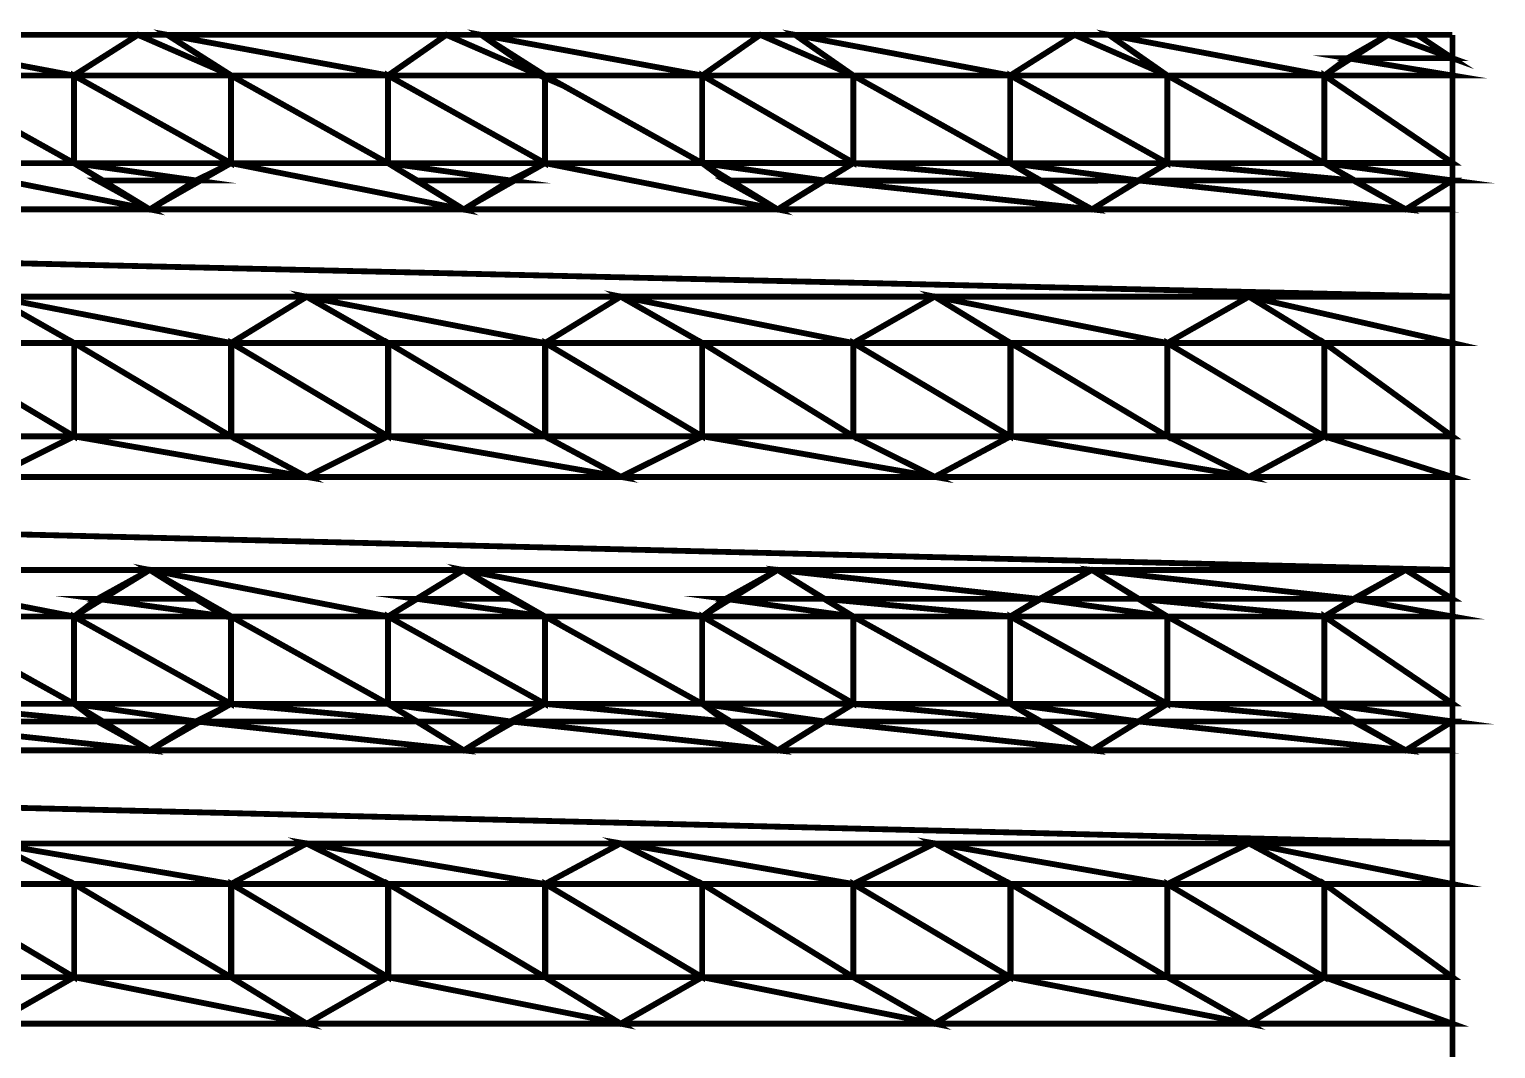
# Model space of a CAD drawing. Header units: metres. Extents: x -593 to 248, y 430 to 1024.
# Drawn here: x -471.31 to -460.62, y 579.19 to 586.62 of the extents above; entities that cross this region are included whole.
import ezdxf

# ---------------------------------------------------------------- set-up
doc = ezdxf.new("R2010")
doc.units = ezdxf.units.M
doc.header["$MEASUREMENT"] = 0
for name, color, linetype in [('C00-00-00-BLACK', 7, 'Continuous'), ('C62-64-65', 252, 'Continuous'), ('C93-95-97', 253, 'Continuous')]:
    doc.layers.add(name, color=color, linetype=linetype)

msp = doc.modelspace()

# ---------------------------------------------------------------- linework, layer by layer
at = {"layer": 'C00-00-00-BLACK', "const_width": 0.0423}
for points in [[(-488.286, 586.583), (-460.931, 586.583)], [(-470.983, 586.287), (-470.517, 586.583)], [(-470.304, 586.583), (-469.839, 586.287)], [(-468.694, 586.287), (-468.268, 586.583)], [(-468.014, 586.583), (-467.549, 586.287)], [(-466.402, 586.287), (-465.979, 586.583)], [(-465.725, 586.583), (-465.3, 586.287)], [(-464.156, 586.287), (-463.687, 586.583)], [(-463.434, 586.583), (-463.01, 586.287)], [(-461.865, 586.287), (-461.4, 586.583)], [(-461.187, 586.583), (-460.931, 586.413)], [(-460.931, 586.583), (-460.931, 573.103)], [(-470.983, 586.287), (-470.983, 585.648)], [(-469.839, 586.287), (-469.839, 585.648)], [(-468.694, 586.287), (-468.694, 585.648)], [(-467.549, 586.287), (-467.549, 585.648)], [(-466.402, 586.287), (-466.402, 585.648)], [(-465.3, 586.287), (-465.3, 585.648)], [(-464.156, 586.287), (-464.156, 585.648)], [(-463.01, 586.287), (-463.01, 585.648)], [(-461.865, 586.287), (-461.865, 585.648)], [(-470.983, 585.648), (-470.431, 585.311)], [(-470.431, 585.311), (-469.839, 585.648)], [(-468.694, 585.648), (-468.141, 585.311)], [(-468.141, 585.311), (-467.549, 585.648)], [(-466.402, 585.648), (-465.852, 585.311)], [(-465.852, 585.311), (-465.3, 585.648)], [(-464.156, 585.648), (-463.56, 585.311)], [(-463.56, 585.311), (-463.01, 585.648)], [(-461.865, 585.648), (-461.272, 585.311)], [(-461.272, 585.311), (-460.931, 585.522)], [(-471.578, 584.675), (-470.983, 584.337)], [(-469.839, 584.337), (-469.286, 584.675)], [(-469.286, 584.675), (-468.694, 584.337)], [(-467.549, 584.337), (-466.997, 584.675)], [(-466.997, 584.675), (-466.402, 584.337)], [(-465.3, 584.337), (-464.707, 584.675)], [(-464.707, 584.675), (-464.156, 584.337)], [(-463.01, 584.337), (-462.415, 584.675)], [(-462.415, 584.675), (-461.865, 584.337)], [(-470.983, 584.337), (-470.983, 583.657)], [(-469.839, 584.337), (-469.839, 583.657)], [(-468.694, 584.337), (-468.694, 583.657)], [(-467.549, 584.337), (-467.549, 583.657)], [(-466.402, 584.337), (-466.402, 583.657)], [(-465.3, 584.337), (-465.3, 583.657)], [(-464.156, 584.337), (-464.156, 583.657)], [(-463.01, 584.337), (-463.01, 583.657)], [(-461.865, 584.337), (-461.865, 583.657)], [(-471.578, 583.361), (-470.983, 583.657)], [(-469.839, 583.657), (-469.286, 583.361)], [(-469.286, 583.361), (-468.694, 583.657)], [(-467.549, 583.657), (-466.997, 583.361)], [(-466.997, 583.361), (-466.402, 583.657)], [(-465.3, 583.657), (-464.707, 583.361)], [(-464.707, 583.361), (-464.156, 583.657)], [(-463.01, 583.657), (-462.415, 583.361)], [(-462.415, 583.361), (-461.865, 583.657)], [(-470.983, 582.344), (-470.431, 582.683)], [(-470.431, 582.683), (-469.839, 582.344)], [(-468.694, 582.344), (-468.141, 582.683)], [(-468.141, 582.683), (-467.549, 582.344)], [(-466.402, 582.344), (-465.852, 582.683)], [(-465.852, 582.683), (-465.3, 582.344)], [(-464.156, 582.344), (-463.56, 582.683)], [(-463.56, 582.683), (-463.01, 582.344)], [(-461.865, 582.344), (-461.272, 582.683)], [(-461.272, 582.683), (-460.931, 582.472)], [(-470.983, 582.344), (-470.983, 581.707)], [(-469.839, 582.344), (-469.839, 581.707)], [(-468.694, 582.344), (-468.694, 581.707)], [(-467.549, 582.344), (-467.549, 581.707)], [(-466.402, 582.344), (-466.402, 581.707)], [(-465.3, 582.344), (-465.3, 581.707)], [(-464.156, 582.344), (-464.156, 581.707)], [(-463.01, 582.344), (-463.01, 581.707)], [(-461.865, 582.344), (-461.865, 581.707)], [(-470.983, 581.707), (-470.431, 581.368)], [(-470.431, 581.368), (-469.839, 581.707)], [(-468.694, 581.707), (-468.141, 581.368)], [(-468.141, 581.368), (-467.549, 581.707)], [(-466.402, 581.707), (-465.852, 581.368)], [(-465.852, 581.368), (-465.3, 581.707)], [(-464.156, 581.707), (-463.56, 581.368)], [(-463.56, 581.368), (-463.01, 581.707)], [(-461.865, 581.707), (-461.272, 581.368)], [(-461.272, 581.368), (-460.931, 581.579)], [(-471.578, 580.69), (-470.983, 580.394)], [(-469.839, 580.394), (-469.286, 580.69)], [(-469.286, 580.69), (-468.694, 580.394)], [(-467.549, 580.394), (-466.997, 580.69)], [(-466.997, 580.69), (-466.402, 580.394)], [(-465.3, 580.394), (-464.707, 580.69)], [(-464.707, 580.69), (-464.156, 580.394)], [(-463.01, 580.394), (-462.415, 580.69)], [(-462.415, 580.69), (-461.865, 580.394)], [(-470.983, 580.394), (-470.983, 579.715)], [(-469.839, 580.394), (-469.839, 579.715)], [(-468.694, 580.394), (-468.694, 579.715)], [(-467.549, 580.394), (-467.549, 579.715)], [(-466.402, 580.394), (-466.402, 579.715)], [(-465.3, 580.394), (-465.3, 579.715)], [(-464.156, 580.394), (-464.156, 579.715)], [(-463.01, 580.394), (-463.01, 579.715)], [(-461.865, 580.394), (-461.865, 579.715)], [(-471.578, 579.376), (-470.983, 579.715)], [(-469.839, 579.715), (-469.286, 579.376)], [(-469.286, 579.376), (-468.694, 579.715)], [(-467.549, 579.715), (-466.997, 579.376)], [(-466.997, 579.376), (-466.402, 579.715)], [(-465.3, 579.715), (-464.707, 579.376)], [(-464.707, 579.376), (-464.156, 579.715)], [(-463.01, 579.715), (-462.415, 579.376)], [(-462.415, 579.376), (-461.865, 579.715)]]:
    msp.add_lwpolyline(points, dxfattribs=at)
at = {"layer": 'C62-64-65', "const_width": 0.0423}
for points in [[(-470.517, 586.583), (-469.839, 586.287), (-470.983, 586.287), (-470.517, 586.583)], [(-470.304, 586.583), (-470.517, 586.583), (-469.839, 586.287), (-470.304, 586.583)], [(-468.268, 586.583), (-467.587, 586.287), (-468.691, 586.287), (-468.268, 586.583)], [(-468.014, 586.583), (-468.268, 586.583), (-467.587, 586.287), (-468.014, 586.583)], [(-465.979, 586.583), (-465.3, 586.287), (-466.402, 586.287), (-465.979, 586.583)], [(-465.725, 586.583), (-465.979, 586.583), (-465.3, 586.287), (-465.725, 586.583)], [(-463.687, 586.583), (-463.01, 586.287), (-464.156, 586.287), (-463.687, 586.583)], [(-463.434, 586.583), (-463.687, 586.583), (-463.01, 586.287), (-463.434, 586.583)], [(-461.4, 586.583), (-460.931, 586.413), (-461.696, 586.413), (-461.4, 586.583)], [(-461.187, 586.583), (-461.4, 586.583), (-460.931, 586.413), (-461.187, 586.583)], [(-460.931, 586.413), (-461.696, 586.413), (-460.931, 586.287), (-460.931, 586.413)], [(-461.696, 586.413), (-460.931, 586.287), (-461.865, 586.287), (-461.696, 586.413)], [(-469.839, 586.287), (-470.985, 586.287), (-469.839, 585.648), (-469.839, 586.287)], [(-470.985, 586.287), (-469.839, 585.648), (-470.985, 585.648), (-470.985, 586.287)], [(-467.549, 586.287), (-468.694, 586.287), (-467.549, 585.648), (-467.549, 586.287)], [(-468.694, 586.287), (-467.549, 585.648), (-468.694, 585.648), (-468.694, 586.287)], [(-465.3, 586.287), (-466.402, 586.287), (-465.3, 585.651), (-465.3, 586.287)], [(-466.402, 586.287), (-465.3, 585.651), (-466.402, 585.651), (-466.402, 586.287)], [(-463.01, 586.287), (-464.156, 586.287), (-463.01, 585.648), (-463.01, 586.287)], [(-464.156, 586.287), (-463.01, 585.648), (-464.156, 585.648), (-464.156, 586.287)], [(-460.931, 586.287), (-461.865, 586.287), (-460.931, 585.651), (-460.931, 586.287)], [(-461.865, 586.287), (-460.931, 585.651), (-461.865, 585.651), (-461.865, 586.287)], [(-469.839, 585.648), (-470.985, 585.648), (-470.094, 585.522), (-469.839, 585.648)], [(-470.985, 585.648), (-470.094, 585.522), (-470.773, 585.522), (-470.985, 585.648)], [(-467.549, 585.648), (-468.694, 585.648), (-467.802, 585.522), (-467.549, 585.648)], [(-468.694, 585.648), (-467.802, 585.522), (-468.481, 585.522), (-468.694, 585.648)], [(-465.3, 585.648), (-466.402, 585.648), (-465.513, 585.522), (-465.3, 585.648)], [(-466.402, 585.648), (-465.513, 585.522), (-466.232, 585.522), (-466.402, 585.648)], [(-463.01, 585.648), (-464.156, 585.648), (-463.221, 585.522), (-463.01, 585.648)], [(-464.156, 585.648), (-463.221, 585.522), (-463.942, 585.522), (-464.156, 585.648)], [(-461.865, 585.648), (-460.931, 585.648), (-460.931, 585.522), (-461.865, 585.648)], [(-461.865, 585.648), (-461.653, 585.522), (-460.931, 585.522), (-461.865, 585.648)], [(-470.813, 585.522), (-470.094, 585.522), (-470.431, 585.311), (-470.813, 585.522)], [(-468.481, 585.522), (-467.802, 585.522), (-468.141, 585.311), (-468.481, 585.522)], [(-466.232, 585.522), (-465.513, 585.522), (-465.852, 585.311), (-466.232, 585.522)], [(-463.942, 585.522), (-463.221, 585.522), (-463.56, 585.311), (-463.942, 585.522)], [(-461.653, 585.522), (-460.931, 585.522), (-461.272, 585.311), (-461.653, 585.522)], [(-471.578, 584.675), (-470.983, 584.337), (-472.128, 584.337), (-471.578, 584.675)], [(-469.286, 584.675), (-468.694, 584.337), (-469.839, 584.337), (-469.286, 584.675)], [(-466.997, 584.675), (-466.402, 584.337), (-467.549, 584.337), (-466.997, 584.675)], [(-464.707, 584.675), (-464.156, 584.337), (-465.3, 584.337), (-464.707, 584.675)], [(-462.415, 584.675), (-461.865, 584.337), (-463.01, 584.337), (-462.415, 584.675)], [(-470.983, 584.337), (-472.125, 584.337), (-470.983, 583.657), (-470.983, 584.337)], [(-472.125, 584.337), (-470.983, 583.657), (-472.125, 583.657), (-472.125, 584.337)], [(-468.694, 584.337), (-469.836, 584.337), (-468.694, 583.657), (-468.694, 584.337)], [(-469.836, 584.337), (-468.694, 583.657), (-469.836, 583.657), (-469.836, 584.337)], [(-466.402, 584.337), (-467.546, 584.337), (-466.402, 583.657), (-466.402, 584.337)], [(-467.546, 584.337), (-466.402, 583.657), (-467.546, 583.657), (-467.546, 584.337)], [(-464.156, 584.337), (-465.3, 584.337), (-464.156, 583.657), (-464.156, 584.337)], [(-465.3, 584.337), (-464.156, 583.657), (-465.3, 583.657), (-465.3, 584.337)], [(-463.01, 584.337), (-461.865, 584.337), (-461.865, 583.657), (-463.01, 584.337)], [(-463.01, 584.337), (-463.01, 583.657), (-461.865, 583.657), (-463.01, 584.337)], [(-472.128, 583.657), (-470.983, 583.657), (-471.578, 583.361), (-472.128, 583.657)], [(-469.839, 583.657), (-468.694, 583.657), (-469.286, 583.361), (-469.839, 583.657)], [(-467.549, 583.657), (-466.402, 583.657), (-466.997, 583.361), (-467.549, 583.657)], [(-465.3, 583.657), (-464.156, 583.657), (-464.707, 583.361), (-465.3, 583.657)], [(-463.01, 583.657), (-461.865, 583.657), (-462.415, 583.361), (-463.01, 583.657)], [(-470.431, 582.683), (-470.094, 582.472), (-470.813, 582.472), (-470.431, 582.683)], [(-468.141, 582.683), (-467.802, 582.472), (-468.481, 582.472), (-468.141, 582.683)], [(-465.852, 582.683), (-465.513, 582.472), (-466.232, 582.472), (-465.852, 582.683)], [(-463.56, 582.683), (-463.221, 582.472), (-463.942, 582.472), (-463.56, 582.683)], [(-461.272, 582.683), (-460.931, 582.472), (-461.653, 582.472), (-461.272, 582.683)], [(-470.094, 582.472), (-470.813, 582.472), (-469.879, 582.344), (-470.094, 582.472)], [(-470.813, 582.472), (-469.879, 582.344), (-470.983, 582.344), (-470.813, 582.472)], [(-467.802, 582.472), (-468.481, 582.472), (-467.549, 582.344), (-467.802, 582.472)], [(-468.481, 582.472), (-467.549, 582.344), (-468.694, 582.344), (-468.481, 582.472)], [(-465.513, 582.472), (-466.232, 582.472), (-465.3, 582.344), (-465.513, 582.472)], [(-466.232, 582.472), (-465.3, 582.344), (-466.402, 582.344), (-466.232, 582.472)], [(-463.221, 582.472), (-463.942, 582.472), (-463.01, 582.344), (-463.221, 582.472)], [(-463.942, 582.472), (-463.01, 582.344), (-464.156, 582.344), (-463.942, 582.472)], [(-461.653, 582.472), (-460.931, 582.344), (-461.865, 582.344), (-461.653, 582.472)], [(-460.931, 582.472), (-461.653, 582.472), (-460.931, 582.344), (-460.931, 582.472)], [(-469.839, 582.344), (-470.985, 582.344), (-469.839, 581.707), (-469.839, 582.344)], [(-470.985, 582.344), (-469.839, 581.707), (-470.985, 581.707), (-470.985, 582.344)], [(-467.549, 582.344), (-468.694, 582.344), (-467.549, 581.707), (-467.549, 582.344)], [(-468.694, 582.344), (-467.549, 581.707), (-468.694, 581.707), (-468.694, 582.344)], [(-465.3, 582.344), (-466.402, 582.344), (-465.3, 581.71), (-465.3, 582.344)], [(-466.402, 582.344), (-465.3, 581.71), (-466.402, 581.71), (-466.402, 582.344)], [(-463.01, 582.344), (-464.156, 582.344), (-463.01, 581.707), (-463.01, 582.344)], [(-464.156, 582.344), (-463.01, 581.707), (-464.156, 581.707), (-464.156, 582.344)], [(-460.931, 582.344), (-461.865, 582.344), (-460.931, 581.71), (-460.931, 582.344)], [(-461.865, 582.344), (-460.931, 581.71), (-461.865, 581.71), (-461.865, 582.344)], [(-469.839, 581.707), (-470.985, 581.707), (-470.094, 581.579), (-469.839, 581.707)], [(-470.985, 581.707), (-470.094, 581.579), (-470.773, 581.579), (-470.985, 581.707)], [(-467.549, 581.707), (-468.694, 581.707), (-467.802, 581.579), (-467.549, 581.707)], [(-468.694, 581.707), (-467.802, 581.579), (-468.481, 581.579), (-468.694, 581.707)], [(-465.3, 581.707), (-466.402, 581.707), (-465.513, 581.579), (-465.3, 581.707)], [(-466.402, 581.707), (-465.513, 581.579), (-466.232, 581.579), (-466.402, 581.707)], [(-463.01, 581.707), (-464.156, 581.707), (-463.221, 581.579), (-463.01, 581.707)], [(-464.156, 581.707), (-463.221, 581.579), (-463.942, 581.579), (-464.156, 581.707)], [(-461.865, 581.707), (-460.931, 581.707), (-460.931, 581.579), (-461.865, 581.707)], [(-461.865, 581.707), (-461.653, 581.579), (-460.931, 581.579), (-461.865, 581.707)], [(-470.813, 581.579), (-470.094, 581.579), (-470.431, 581.368), (-470.813, 581.579)], [(-468.481, 581.579), (-467.802, 581.579), (-468.141, 581.368), (-468.481, 581.579)], [(-466.232, 581.579), (-465.513, 581.579), (-465.852, 581.368), (-466.232, 581.579)], [(-463.942, 581.579), (-463.221, 581.579), (-463.56, 581.368), (-463.942, 581.579)], [(-461.653, 581.579), (-460.931, 581.579), (-461.272, 581.368), (-461.653, 581.579)], [(-471.578, 580.69), (-470.983, 580.394), (-472.128, 580.394), (-471.578, 580.69)], [(-469.286, 580.69), (-468.694, 580.394), (-469.839, 580.394), (-469.286, 580.69)], [(-466.997, 580.69), (-466.402, 580.394), (-467.549, 580.394), (-466.997, 580.69)], [(-464.707, 580.69), (-464.156, 580.394), (-465.3, 580.394), (-464.707, 580.69)], [(-462.415, 580.69), (-461.865, 580.394), (-463.01, 580.394), (-462.415, 580.69)], [(-470.983, 580.394), (-472.125, 580.394), (-470.983, 579.715), (-470.983, 580.394)], [(-472.125, 580.394), (-470.983, 579.715), (-472.125, 579.715), (-472.125, 580.394)], [(-468.694, 580.394), (-469.836, 580.394), (-468.694, 579.715), (-468.694, 580.394)], [(-469.836, 580.394), (-468.694, 579.715), (-469.836, 579.715), (-469.836, 580.394)], [(-466.402, 580.394), (-467.546, 580.394), (-466.402, 579.715), (-466.402, 580.394)], [(-467.546, 580.394), (-466.402, 579.715), (-467.546, 579.715), (-467.546, 580.394)], [(-464.156, 580.394), (-465.3, 580.394), (-464.156, 579.715), (-464.156, 580.394)], [(-465.3, 580.394), (-464.156, 579.715), (-465.3, 579.715), (-465.3, 580.394)], [(-463.01, 580.394), (-461.865, 580.394), (-461.865, 579.715), (-463.01, 580.394)], [(-463.01, 580.394), (-463.01, 579.715), (-461.865, 579.715), (-463.01, 580.394)], [(-472.128, 579.715), (-470.983, 579.715), (-471.578, 579.376), (-472.128, 579.715)], [(-469.839, 579.715), (-468.694, 579.715), (-469.286, 579.376), (-469.839, 579.715)], [(-467.549, 579.715), (-466.402, 579.715), (-466.997, 579.376), (-467.549, 579.715)], [(-465.3, 579.715), (-464.156, 579.715), (-464.707, 579.376), (-465.3, 579.715)], [(-463.01, 579.715), (-461.865, 579.715), (-462.415, 579.376), (-463.01, 579.715)]]:
    msp.add_lwpolyline(points, close=True, dxfattribs=at)
at = {"layer": 'C62-64-65'}
for points in [[(-470.517, 586.583), (-469.839, 586.287), (-470.983, 586.287), (-470.517, 586.583)], [(-470.304, 586.583), (-470.517, 586.583), (-469.839, 586.287), (-470.304, 586.583)], [(-468.268, 586.583), (-467.587, 586.287), (-468.691, 586.287), (-468.268, 586.583)], [(-468.014, 586.583), (-468.268, 586.583), (-467.587, 586.287), (-468.014, 586.583)], [(-465.979, 586.583), (-465.3, 586.287), (-466.402, 586.287), (-465.979, 586.583)], [(-465.725, 586.583), (-465.979, 586.583), (-465.3, 586.287), (-465.725, 586.583)], [(-463.687, 586.583), (-463.01, 586.287), (-464.156, 586.287), (-463.687, 586.583)], [(-463.434, 586.583), (-463.687, 586.583), (-463.01, 586.287), (-463.434, 586.583)], [(-461.4, 586.583), (-460.931, 586.413), (-461.696, 586.413), (-461.4, 586.583)], [(-461.187, 586.583), (-461.4, 586.583), (-460.931, 586.413), (-461.187, 586.583)], [(-461.696, 586.413), (-460.931, 586.287), (-461.865, 586.287), (-461.696, 586.413)], [(-460.931, 586.413), (-461.696, 586.413), (-460.931, 586.287), (-460.931, 586.413)], [(-469.839, 586.287), (-470.985, 586.287), (-469.839, 585.648), (-469.839, 586.287)], [(-470.985, 586.287), (-469.839, 585.648), (-470.985, 585.648), (-470.985, 586.287)], [(-467.549, 586.287), (-468.694, 586.287), (-467.549, 585.648), (-467.549, 586.287)], [(-468.694, 586.287), (-467.549, 585.648), (-468.694, 585.648), (-468.694, 586.287)], [(-465.3, 586.287), (-466.402, 586.287), (-465.3, 585.651), (-465.3, 586.287)], [(-466.402, 586.287), (-465.3, 585.651), (-466.402, 585.651), (-466.402, 586.287)], [(-463.01, 586.287), (-464.156, 586.287), (-463.01, 585.648), (-463.01, 586.287)], [(-464.156, 586.287), (-463.01, 585.648), (-464.156, 585.648), (-464.156, 586.287)], [(-460.931, 586.287), (-461.865, 586.287), (-460.931, 585.651), (-460.931, 586.287)], [(-461.865, 586.287), (-460.931, 585.651), (-461.865, 585.651), (-461.865, 586.287)], [(-469.839, 585.648), (-470.985, 585.648), (-470.094, 585.522), (-469.839, 585.648)], [(-470.985, 585.648), (-470.094, 585.522), (-470.773, 585.522), (-470.985, 585.648)], [(-467.549, 585.648), (-468.694, 585.648), (-467.802, 585.522), (-467.549, 585.648)], [(-468.694, 585.648), (-467.802, 585.522), (-468.481, 585.522), (-468.694, 585.648)], [(-465.3, 585.648), (-466.402, 585.648), (-465.513, 585.522), (-465.3, 585.648)], [(-466.402, 585.648), (-465.513, 585.522), (-466.232, 585.522), (-466.402, 585.648)], [(-463.01, 585.648), (-464.156, 585.648), (-463.221, 585.522), (-463.01, 585.648)], [(-464.156, 585.648), (-463.221, 585.522), (-463.942, 585.522), (-464.156, 585.648)], [(-461.865, 585.648), (-461.653, 585.522), (-460.931, 585.522), (-461.865, 585.648)], [(-461.865, 585.648), (-460.931, 585.648), (-460.931, 585.522), (-461.865, 585.648)], [(-470.813, 585.522), (-470.094, 585.522), (-470.431, 585.311), (-470.813, 585.522)], [(-468.481, 585.522), (-467.802, 585.522), (-468.141, 585.311), (-468.481, 585.522)], [(-466.232, 585.522), (-465.513, 585.522), (-465.852, 585.311), (-466.232, 585.522)], [(-463.942, 585.522), (-463.221, 585.522), (-463.56, 585.311), (-463.942, 585.522)], [(-461.653, 585.522), (-460.931, 585.522), (-461.272, 585.311), (-461.653, 585.522)], [(-471.578, 584.675), (-470.983, 584.337), (-472.128, 584.337), (-471.578, 584.675)], [(-469.286, 584.675), (-468.694, 584.337), (-469.839, 584.337), (-469.286, 584.675)], [(-466.997, 584.675), (-466.402, 584.337), (-467.549, 584.337), (-466.997, 584.675)], [(-464.707, 584.675), (-464.156, 584.337), (-465.3, 584.337), (-464.707, 584.675)], [(-462.415, 584.675), (-461.865, 584.337), (-463.01, 584.337), (-462.415, 584.675)], [(-470.983, 584.337), (-472.125, 584.337), (-470.983, 583.657), (-470.983, 584.337)], [(-472.125, 584.337), (-470.983, 583.657), (-472.125, 583.657), (-472.125, 584.337)], [(-468.694, 584.337), (-469.836, 584.337), (-468.694, 583.657), (-468.694, 584.337)], [(-469.836, 584.337), (-468.694, 583.657), (-469.836, 583.657), (-469.836, 584.337)], [(-466.402, 584.337), (-467.546, 584.337), (-466.402, 583.657), (-466.402, 584.337)], [(-467.546, 584.337), (-466.402, 583.657), (-467.546, 583.657), (-467.546, 584.337)], [(-464.156, 584.337), (-465.3, 584.337), (-464.156, 583.657), (-464.156, 584.337)], [(-465.3, 584.337), (-464.156, 583.657), (-465.3, 583.657), (-465.3, 584.337)], [(-463.01, 584.337), (-463.01, 583.657), (-461.865, 583.657), (-463.01, 584.337)], [(-463.01, 584.337), (-461.865, 584.337), (-461.865, 583.657), (-463.01, 584.337)], [(-472.128, 583.657), (-470.983, 583.657), (-471.578, 583.361), (-472.128, 583.657)], [(-469.839, 583.657), (-468.694, 583.657), (-469.286, 583.361), (-469.839, 583.657)], [(-467.549, 583.657), (-466.402, 583.657), (-466.997, 583.361), (-467.549, 583.657)], [(-465.3, 583.657), (-464.156, 583.657), (-464.707, 583.361), (-465.3, 583.657)], [(-463.01, 583.657), (-461.865, 583.657), (-462.415, 583.361), (-463.01, 583.657)], [(-470.431, 582.683), (-470.094, 582.472), (-470.813, 582.472), (-470.431, 582.683)], [(-468.141, 582.683), (-467.802, 582.472), (-468.481, 582.472), (-468.141, 582.683)], [(-465.852, 582.683), (-465.513, 582.472), (-466.232, 582.472), (-465.852, 582.683)], [(-463.56, 582.683), (-463.221, 582.472), (-463.942, 582.472), (-463.56, 582.683)], [(-461.272, 582.683), (-460.931, 582.472), (-461.653, 582.472), (-461.272, 582.683)], [(-470.813, 582.472), (-469.879, 582.344), (-470.983, 582.344), (-470.813, 582.472)], [(-470.094, 582.472), (-470.813, 582.472), (-469.879, 582.344), (-470.094, 582.472)], [(-468.481, 582.472), (-467.549, 582.344), (-468.694, 582.344), (-468.481, 582.472)], [(-467.802, 582.472), (-468.481, 582.472), (-467.549, 582.344), (-467.802, 582.472)], [(-466.232, 582.472), (-465.3, 582.344), (-466.402, 582.344), (-466.232, 582.472)], [(-465.513, 582.472), (-466.232, 582.472), (-465.3, 582.344), (-465.513, 582.472)], [(-463.942, 582.472), (-463.01, 582.344), (-464.156, 582.344), (-463.942, 582.472)], [(-463.221, 582.472), (-463.942, 582.472), (-463.01, 582.344), (-463.221, 582.472)], [(-461.653, 582.472), (-460.931, 582.344), (-461.865, 582.344), (-461.653, 582.472)], [(-460.931, 582.472), (-461.653, 582.472), (-460.931, 582.344), (-460.931, 582.472)], [(-469.839, 582.344), (-470.985, 582.344), (-469.839, 581.707), (-469.839, 582.344)], [(-470.985, 582.344), (-469.839, 581.707), (-470.985, 581.707), (-470.985, 582.344)], [(-467.549, 582.344), (-468.694, 582.344), (-467.549, 581.707), (-467.549, 582.344)], [(-468.694, 582.344), (-467.549, 581.707), (-468.694, 581.707), (-468.694, 582.344)], [(-465.3, 582.344), (-466.402, 582.344), (-465.3, 581.71), (-465.3, 582.344)], [(-466.402, 582.344), (-465.3, 581.71), (-466.402, 581.71), (-466.402, 582.344)], [(-463.01, 582.344), (-464.156, 582.344), (-463.01, 581.707), (-463.01, 582.344)], [(-464.156, 582.344), (-463.01, 581.707), (-464.156, 581.707), (-464.156, 582.344)], [(-460.931, 582.344), (-461.865, 582.344), (-460.931, 581.71), (-460.931, 582.344)], [(-461.865, 582.344), (-460.931, 581.71), (-461.865, 581.71), (-461.865, 582.344)], [(-469.839, 581.707), (-470.985, 581.707), (-470.094, 581.579), (-469.839, 581.707)], [(-470.985, 581.707), (-470.094, 581.579), (-470.773, 581.579), (-470.985, 581.707)], [(-467.549, 581.707), (-468.694, 581.707), (-467.802, 581.579), (-467.549, 581.707)], [(-468.694, 581.707), (-467.802, 581.579), (-468.481, 581.579), (-468.694, 581.707)], [(-465.3, 581.707), (-466.402, 581.707), (-465.513, 581.579), (-465.3, 581.707)], [(-466.402, 581.707), (-465.513, 581.579), (-466.232, 581.579), (-466.402, 581.707)], [(-463.01, 581.707), (-464.156, 581.707), (-463.221, 581.579), (-463.01, 581.707)], [(-464.156, 581.707), (-463.221, 581.579), (-463.942, 581.579), (-464.156, 581.707)], [(-461.865, 581.707), (-461.653, 581.579), (-460.931, 581.579), (-461.865, 581.707)], [(-461.865, 581.707), (-460.931, 581.707), (-460.931, 581.579), (-461.865, 581.707)], [(-470.813, 581.579), (-470.094, 581.579), (-470.431, 581.368), (-470.813, 581.579)], [(-468.481, 581.579), (-467.802, 581.579), (-468.141, 581.368), (-468.481, 581.579)], [(-466.232, 581.579), (-465.513, 581.579), (-465.852, 581.368), (-466.232, 581.579)], [(-463.942, 581.579), (-463.221, 581.579), (-463.56, 581.368), (-463.942, 581.579)], [(-461.653, 581.579), (-460.931, 581.579), (-461.272, 581.368), (-461.653, 581.579)], [(-471.578, 580.69), (-470.983, 580.394), (-472.128, 580.394), (-471.578, 580.69)], [(-469.286, 580.69), (-468.694, 580.394), (-469.839, 580.394), (-469.286, 580.69)], [(-466.997, 580.69), (-466.402, 580.394), (-467.549, 580.394), (-466.997, 580.69)], [(-464.707, 580.69), (-464.156, 580.394), (-465.3, 580.394), (-464.707, 580.69)], [(-462.415, 580.69), (-461.865, 580.394), (-463.01, 580.394), (-462.415, 580.69)], [(-470.983, 580.394), (-472.125, 580.394), (-470.983, 579.715), (-470.983, 580.394)], [(-472.125, 580.394), (-470.983, 579.715), (-472.125, 579.715), (-472.125, 580.394)], [(-468.694, 580.394), (-469.836, 580.394), (-468.694, 579.715), (-468.694, 580.394)], [(-469.836, 580.394), (-468.694, 579.715), (-469.836, 579.715), (-469.836, 580.394)], [(-466.402, 580.394), (-467.546, 580.394), (-466.402, 579.715), (-466.402, 580.394)], [(-467.546, 580.394), (-466.402, 579.715), (-467.546, 579.715), (-467.546, 580.394)], [(-464.156, 580.394), (-465.3, 580.394), (-464.156, 579.715), (-464.156, 580.394)], [(-465.3, 580.394), (-464.156, 579.715), (-465.3, 579.715), (-465.3, 580.394)], [(-463.01, 580.394), (-463.01, 579.715), (-461.865, 579.715), (-463.01, 580.394)], [(-463.01, 580.394), (-461.865, 580.394), (-461.865, 579.715), (-463.01, 580.394)], [(-472.128, 579.715), (-470.983, 579.715), (-471.578, 579.376), (-472.128, 579.715)], [(-469.839, 579.715), (-468.694, 579.715), (-469.286, 579.376), (-469.839, 579.715)], [(-467.549, 579.715), (-466.402, 579.715), (-466.997, 579.376), (-467.549, 579.715)], [(-465.3, 579.715), (-464.156, 579.715), (-464.707, 579.376), (-465.3, 579.715)], [(-463.01, 579.715), (-461.865, 579.715), (-462.415, 579.376), (-463.01, 579.715)]]:
    msp.add_lwpolyline(points, close=True, dxfattribs=at)
at = {"layer": 'C93-95-97', "const_width": 0.0423}
for points in [[(-470.517, 586.583), (-472.553, 586.583), (-470.985, 586.287), (-470.517, 586.583)], [(-472.553, 586.583), (-470.985, 586.287), (-472.13, 586.287), (-472.553, 586.583)], [(-468.268, 586.583), (-470.302, 586.583), (-468.691, 586.287), (-468.268, 586.583)], [(-470.302, 586.583), (-468.691, 586.287), (-469.836, 586.287), (-470.302, 586.583)], [(-465.979, 586.583), (-468.014, 586.583), (-466.402, 586.287), (-465.979, 586.583)], [(-468.014, 586.583), (-466.402, 586.287), (-467.549, 586.287), (-468.014, 586.583)], [(-463.687, 586.583), (-465.725, 586.583), (-464.156, 586.287), (-463.687, 586.583)], [(-465.725, 586.583), (-464.156, 586.287), (-465.302, 586.287), (-465.725, 586.583)], [(-461.4, 586.583), (-463.436, 586.583), (-461.867, 586.287), (-461.4, 586.583)], [(-463.436, 586.583), (-461.867, 586.287), (-463.013, 586.287), (-463.436, 586.583)], [(-470.983, 586.287), (-472.128, 586.287), (-470.983, 585.648), (-470.983, 586.287)], [(-472.128, 586.287), (-470.983, 585.648), (-472.128, 585.648), (-472.128, 586.287)], [(-468.694, 586.287), (-469.839, 586.287), (-468.694, 585.648), (-468.694, 586.287)], [(-469.839, 586.287), (-468.694, 585.648), (-469.839, 585.648), (-469.839, 586.287)], [(-466.402, 586.287), (-467.549, 586.287), (-466.402, 585.648), (-466.402, 586.287)], [(-467.549, 586.287), (-466.402, 585.648), (-467.549, 585.648), (-467.549, 586.287)], [(-464.156, 586.287), (-465.302, 586.287), (-464.156, 585.648), (-464.156, 586.287)], [(-465.302, 586.287), (-464.156, 585.648), (-465.302, 585.648), (-465.302, 586.287)], [(-461.865, 586.287), (-463.01, 586.287), (-461.865, 585.648), (-461.865, 586.287)], [(-463.01, 586.287), (-461.865, 585.648), (-463.01, 585.648), (-463.01, 586.287)], [(-472.128, 585.648), (-470.431, 585.311), (-472.72, 585.311), (-472.128, 585.648)], [(-470.983, 585.648), (-472.128, 585.648), (-470.431, 585.311), (-470.983, 585.648)], [(-469.839, 585.648), (-468.144, 585.311), (-470.431, 585.311), (-469.839, 585.648)], [(-468.694, 585.648), (-469.839, 585.648), (-468.144, 585.311), (-468.694, 585.648)], [(-467.549, 585.648), (-465.852, 585.311), (-468.141, 585.311), (-467.549, 585.648)], [(-466.402, 585.648), (-467.549, 585.648), (-465.852, 585.311), (-466.402, 585.648)], [(-464.156, 585.648), (-465.3, 585.648), (-463.942, 585.519), (-464.156, 585.648)], [(-465.3, 585.648), (-463.942, 585.519), (-465.51, 585.519), (-465.3, 585.648)], [(-461.865, 585.648), (-463.01, 585.648), (-461.653, 585.522), (-461.865, 585.648)], [(-463.01, 585.648), (-461.653, 585.522), (-463.221, 585.522), (-463.01, 585.648)], [(-465.51, 585.522), (-463.558, 585.311), (-465.849, 585.311), (-465.51, 585.522)], [(-463.942, 585.522), (-465.51, 585.522), (-463.558, 585.311), (-463.942, 585.522)], [(-463.221, 585.522), (-461.27, 585.311), (-463.56, 585.311), (-463.221, 585.522)], [(-461.653, 585.522), (-463.221, 585.522), (-461.27, 585.311), (-461.653, 585.522)], [(-460.931, 585.522), (-460.931, 585.311), (-461.272, 585.311), (-460.931, 585.522)], [(-460.931, 585.311), (-488.286, 585.311), (-460.931, 584.675), (-460.931, 585.311)], [(-488.286, 585.311), (-460.931, 584.675), (-488.286, 584.675), (-488.286, 585.311)], [(-469.286, 584.675), (-471.578, 584.675), (-469.836, 584.337), (-469.286, 584.675)], [(-471.578, 584.675), (-469.836, 584.337), (-470.983, 584.337), (-471.578, 584.675)], [(-466.997, 584.675), (-469.289, 584.675), (-467.549, 584.337), (-466.997, 584.675)], [(-469.289, 584.675), (-467.549, 584.337), (-468.694, 584.337), (-469.289, 584.675)], [(-464.707, 584.675), (-466.994, 584.675), (-465.3, 584.337), (-464.707, 584.675)], [(-466.994, 584.675), (-465.3, 584.337), (-466.402, 584.337), (-466.994, 584.675)], [(-462.415, 584.675), (-464.707, 584.675), (-463.01, 584.337), (-462.415, 584.675)], [(-464.707, 584.675), (-463.01, 584.337), (-464.153, 584.337), (-464.707, 584.675)], [(-460.931, 584.675), (-462.415, 584.675), (-460.931, 584.337), (-460.931, 584.675)], [(-462.415, 584.675), (-460.931, 584.337), (-461.865, 584.337), (-462.415, 584.675)], [(-469.839, 584.337), (-470.983, 584.337), (-469.839, 583.657), (-469.839, 584.337)], [(-470.983, 584.337), (-469.839, 583.657), (-470.983, 583.657), (-470.983, 584.337)], [(-467.549, 584.337), (-468.691, 584.337), (-467.549, 583.657), (-467.549, 584.337)], [(-468.691, 584.337), (-467.549, 583.657), (-468.691, 583.657), (-468.691, 584.337)], [(-465.3, 584.337), (-466.402, 584.337), (-465.3, 583.657), (-465.3, 584.337)], [(-466.402, 584.337), (-465.3, 583.657), (-466.402, 583.657), (-466.402, 584.337)], [(-463.01, 584.337), (-464.153, 584.337), (-463.01, 583.657), (-463.01, 584.337)], [(-464.153, 584.337), (-463.01, 583.657), (-464.153, 583.657), (-464.153, 584.337)], [(-460.931, 584.337), (-461.865, 584.337), (-460.931, 583.657), (-460.931, 584.337)], [(-461.865, 584.337), (-460.931, 583.657), (-461.865, 583.657), (-461.865, 584.337)], [(-470.985, 583.657), (-469.286, 583.361), (-471.578, 583.361), (-470.985, 583.657)], [(-469.839, 583.657), (-470.985, 583.657), (-469.286, 583.361), (-469.839, 583.657)], [(-468.694, 583.657), (-466.994, 583.361), (-469.286, 583.361), (-468.694, 583.657)], [(-467.549, 583.657), (-468.694, 583.657), (-466.994, 583.361), (-467.549, 583.657)], [(-466.399, 583.657), (-464.704, 583.361), (-466.994, 583.361), (-466.399, 583.657)], [(-465.3, 583.657), (-466.399, 583.657), (-464.704, 583.361), (-465.3, 583.657)], [(-464.153, 583.657), (-462.415, 583.361), (-464.707, 583.361), (-464.153, 583.657)], [(-463.01, 583.657), (-464.153, 583.657), (-462.415, 583.361), (-463.01, 583.657)], [(-461.865, 583.657), (-460.931, 583.361), (-462.415, 583.361), (-461.865, 583.657)], [(-460.931, 583.657), (-461.865, 583.657), (-460.931, 583.361), (-460.931, 583.657)], [(-460.931, 583.361), (-488.286, 583.361), (-460.931, 582.683), (-460.931, 583.361)], [(-488.286, 583.361), (-460.931, 582.683), (-488.286, 582.683), (-488.286, 583.361)], [(-472.723, 582.683), (-470.983, 582.344), (-472.128, 582.344), (-472.723, 582.683)], [(-470.431, 582.683), (-468.691, 582.344), (-469.836, 582.344), (-470.431, 582.683)], [(-468.144, 582.683), (-466.402, 582.344), (-467.549, 582.344), (-468.144, 582.683)], [(-465.849, 582.683), (-463.942, 582.472), (-465.51, 582.472), (-465.849, 582.683)], [(-463.56, 582.683), (-461.653, 582.472), (-463.221, 582.472), (-463.56, 582.683)], [(-470.431, 582.683), (-472.723, 582.683), (-470.983, 582.344), (-470.431, 582.683)], [(-468.141, 582.683), (-470.431, 582.683), (-468.691, 582.344), (-468.141, 582.683)], [(-465.852, 582.683), (-468.144, 582.683), (-466.402, 582.344), (-465.852, 582.683)], [(-463.56, 582.683), (-465.849, 582.683), (-463.942, 582.472), (-463.56, 582.683)], [(-461.272, 582.683), (-463.56, 582.683), (-461.653, 582.472), (-461.272, 582.683)], [(-461.272, 582.683), (-460.931, 582.683), (-460.931, 582.472), (-461.272, 582.683)], [(-465.51, 582.472), (-464.153, 582.344), (-465.3, 582.344), (-465.51, 582.472)], [(-463.221, 582.472), (-461.865, 582.344), (-463.01, 582.344), (-463.221, 582.472)], [(-463.942, 582.472), (-465.51, 582.472), (-464.153, 582.344), (-463.942, 582.472)], [(-461.653, 582.472), (-463.221, 582.472), (-461.865, 582.344), (-461.653, 582.472)], [(-470.983, 582.344), (-472.128, 582.344), (-470.983, 581.707), (-470.983, 582.344)], [(-472.128, 582.344), (-470.983, 581.707), (-472.128, 581.707), (-472.128, 582.344)], [(-468.694, 582.344), (-469.839, 582.344), (-468.694, 581.707), (-468.694, 582.344)], [(-469.839, 582.344), (-468.694, 581.707), (-469.839, 581.707), (-469.839, 582.344)], [(-466.402, 582.344), (-467.549, 582.344), (-466.402, 581.707), (-466.402, 582.344)], [(-467.549, 582.344), (-466.402, 581.707), (-467.549, 581.707), (-467.549, 582.344)], [(-464.156, 582.344), (-465.302, 582.344), (-464.156, 581.707), (-464.156, 582.344)], [(-465.302, 582.344), (-464.156, 581.707), (-465.302, 581.707), (-465.302, 582.344)], [(-461.865, 582.344), (-463.01, 582.344), (-461.865, 581.707), (-461.865, 582.344)], [(-463.01, 582.344), (-461.865, 581.707), (-463.01, 581.707), (-463.01, 582.344)], [(-470.983, 581.707), (-472.128, 581.707), (-470.813, 581.579), (-470.983, 581.707)], [(-472.128, 581.707), (-470.813, 581.579), (-472.383, 581.579), (-472.128, 581.707)], [(-468.694, 581.707), (-469.839, 581.707), (-468.481, 581.579), (-468.694, 581.707)], [(-469.839, 581.707), (-468.481, 581.579), (-470.094, 581.579), (-469.839, 581.707)], [(-466.402, 581.707), (-467.549, 581.707), (-466.232, 581.579), (-466.402, 581.707)], [(-467.549, 581.707), (-466.232, 581.579), (-467.802, 581.579), (-467.549, 581.707)], [(-464.156, 581.707), (-465.3, 581.707), (-463.942, 581.578), (-464.156, 581.707)], [(-465.3, 581.707), (-463.942, 581.578), (-465.51, 581.578), (-465.3, 581.707)], [(-461.865, 581.707), (-463.01, 581.707), (-461.653, 581.579), (-461.865, 581.707)], [(-463.01, 581.707), (-461.653, 581.579), (-463.221, 581.579), (-463.01, 581.707)], [(-472.383, 581.579), (-470.43, 581.368), (-472.72, 581.368), (-472.383, 581.579)], [(-470.813, 581.579), (-472.383, 581.579), (-470.43, 581.368), (-470.813, 581.579)], [(-470.094, 581.579), (-468.141, 581.368), (-470.431, 581.368), (-470.094, 581.579)], [(-468.481, 581.579), (-470.094, 581.579), (-468.141, 581.368), (-468.481, 581.579)], [(-467.802, 581.579), (-465.849, 581.368), (-468.141, 581.368), (-467.802, 581.579)], [(-466.232, 581.579), (-467.802, 581.579), (-465.849, 581.368), (-466.232, 581.579)], [(-465.51, 581.579), (-463.558, 581.368), (-465.849, 581.368), (-465.51, 581.579)], [(-463.942, 581.579), (-465.51, 581.579), (-463.558, 581.368), (-463.942, 581.579)], [(-463.221, 581.579), (-461.27, 581.368), (-463.56, 581.368), (-463.221, 581.579)], [(-461.653, 581.579), (-463.221, 581.579), (-461.27, 581.368), (-461.653, 581.579)], [(-460.931, 581.579), (-460.931, 581.368), (-461.272, 581.368), (-460.931, 581.579)], [(-460.931, 581.368), (-488.286, 581.368), (-460.931, 580.69), (-460.931, 581.368)], [(-488.286, 581.368), (-460.931, 580.69), (-488.286, 580.69), (-488.286, 581.368)], [(-469.286, 580.69), (-471.578, 580.69), (-469.839, 580.394), (-469.286, 580.69)], [(-471.578, 580.69), (-469.839, 580.394), (-470.985, 580.394), (-471.578, 580.69)], [(-466.997, 580.69), (-469.289, 580.69), (-467.549, 580.394), (-466.997, 580.69)], [(-469.289, 580.69), (-467.549, 580.394), (-468.694, 580.394), (-469.289, 580.69)], [(-464.707, 580.69), (-466.994, 580.69), (-465.3, 580.394), (-464.707, 580.69)], [(-466.994, 580.69), (-465.3, 580.394), (-466.402, 580.394), (-466.994, 580.69)], [(-462.415, 580.69), (-464.707, 580.69), (-463.01, 580.394), (-462.415, 580.69)], [(-464.707, 580.69), (-463.01, 580.394), (-464.153, 580.394), (-464.707, 580.69)], [(-460.931, 580.69), (-462.415, 580.69), (-460.931, 580.394), (-460.931, 580.69)], [(-462.415, 580.69), (-460.931, 580.394), (-461.865, 580.394), (-462.415, 580.69)], [(-469.839, 580.394), (-470.983, 580.394), (-469.839, 579.715), (-469.839, 580.394)], [(-470.983, 580.394), (-469.839, 579.715), (-470.983, 579.715), (-470.983, 580.394)], [(-467.549, 580.394), (-468.691, 580.394), (-467.549, 579.715), (-467.549, 580.394)], [(-468.691, 580.394), (-467.549, 579.715), (-468.691, 579.715), (-468.691, 580.394)], [(-465.3, 580.394), (-466.402, 580.394), (-465.3, 579.715), (-465.3, 580.394)], [(-466.402, 580.394), (-465.3, 579.715), (-466.402, 579.715), (-466.402, 580.394)], [(-463.01, 580.394), (-464.153, 580.394), (-463.01, 579.715), (-463.01, 580.394)], [(-464.153, 580.394), (-463.01, 579.715), (-464.153, 579.715), (-464.153, 580.394)], [(-460.931, 580.394), (-461.865, 580.394), (-460.931, 579.715), (-460.931, 580.394)], [(-461.865, 580.394), (-460.931, 579.715), (-461.865, 579.715), (-461.865, 580.394)], [(-470.983, 579.715), (-469.286, 579.376), (-471.578, 579.376), (-470.983, 579.715)], [(-469.839, 579.715), (-470.983, 579.715), (-469.286, 579.376), (-469.839, 579.715)], [(-468.694, 579.715), (-466.997, 579.376), (-469.286, 579.376), (-468.694, 579.715)], [(-467.549, 579.715), (-468.694, 579.715), (-466.997, 579.376), (-467.549, 579.715)], [(-466.402, 579.715), (-464.707, 579.376), (-466.994, 579.376), (-466.402, 579.715)], [(-465.3, 579.715), (-466.402, 579.715), (-464.707, 579.376), (-465.3, 579.715)], [(-464.153, 579.715), (-462.415, 579.376), (-464.707, 579.376), (-464.153, 579.715)], [(-463.01, 579.715), (-464.153, 579.715), (-462.415, 579.376), (-463.01, 579.715)], [(-461.865, 579.715), (-460.931, 579.376), (-462.415, 579.376), (-461.865, 579.715)], [(-460.931, 579.715), (-461.865, 579.715), (-460.931, 579.376), (-460.931, 579.715)], [(-460.931, 579.376), (-488.286, 579.376), (-460.931, 578.74), (-460.931, 579.376)]]:
    msp.add_lwpolyline(points, close=True, dxfattribs=at)
at = {"layer": 'C93-95-97'}
for points in [[(-470.517, 586.583), (-472.553, 586.583), (-470.985, 586.287), (-470.517, 586.583)], [(-472.553, 586.583), (-470.985, 586.287), (-472.13, 586.287), (-472.553, 586.583)], [(-468.268, 586.583), (-470.302, 586.583), (-468.691, 586.287), (-468.268, 586.583)], [(-470.302, 586.583), (-468.691, 586.287), (-469.836, 586.287), (-470.302, 586.583)], [(-465.979, 586.583), (-468.014, 586.583), (-466.402, 586.287), (-465.979, 586.583)], [(-468.014, 586.583), (-466.402, 586.287), (-467.549, 586.287), (-468.014, 586.583)], [(-463.687, 586.583), (-465.725, 586.583), (-464.156, 586.287), (-463.687, 586.583)], [(-465.725, 586.583), (-464.156, 586.287), (-465.302, 586.287), (-465.725, 586.583)], [(-461.4, 586.583), (-463.436, 586.583), (-461.867, 586.287), (-461.4, 586.583)], [(-463.436, 586.583), (-461.867, 586.287), (-463.013, 586.287), (-463.436, 586.583)], [(-470.983, 586.287), (-472.128, 586.287), (-470.983, 585.648), (-470.983, 586.287)], [(-472.128, 586.287), (-470.983, 585.648), (-472.128, 585.648), (-472.128, 586.287)], [(-468.694, 586.287), (-469.839, 586.287), (-468.694, 585.648), (-468.694, 586.287)], [(-469.839, 586.287), (-468.694, 585.648), (-469.839, 585.648), (-469.839, 586.287)], [(-466.402, 586.287), (-467.549, 586.287), (-466.402, 585.648), (-466.402, 586.287)], [(-467.549, 586.287), (-466.402, 585.648), (-467.549, 585.648), (-467.549, 586.287)], [(-464.156, 586.287), (-465.302, 586.287), (-464.156, 585.648), (-464.156, 586.287)], [(-465.302, 586.287), (-464.156, 585.648), (-465.302, 585.648), (-465.302, 586.287)], [(-461.865, 586.287), (-463.01, 586.287), (-461.865, 585.648), (-461.865, 586.287)], [(-463.01, 586.287), (-461.865, 585.648), (-463.01, 585.648), (-463.01, 586.287)], [(-472.128, 585.648), (-470.431, 585.311), (-472.72, 585.311), (-472.128, 585.648)], [(-470.983, 585.648), (-472.128, 585.648), (-470.431, 585.311), (-470.983, 585.648)], [(-469.839, 585.648), (-468.144, 585.311), (-470.431, 585.311), (-469.839, 585.648)], [(-468.694, 585.648), (-469.839, 585.648), (-468.144, 585.311), (-468.694, 585.648)], [(-467.549, 585.648), (-465.852, 585.311), (-468.141, 585.311), (-467.549, 585.648)], [(-466.402, 585.648), (-467.549, 585.648), (-465.852, 585.311), (-466.402, 585.648)], [(-465.3, 585.648), (-463.942, 585.519), (-465.51, 585.519), (-465.3, 585.648)], [(-464.156, 585.648), (-465.3, 585.648), (-463.942, 585.519), (-464.156, 585.648)], [(-463.01, 585.648), (-461.653, 585.522), (-463.221, 585.522), (-463.01, 585.648)], [(-461.865, 585.648), (-463.01, 585.648), (-461.653, 585.522), (-461.865, 585.648)], [(-465.51, 585.522), (-463.558, 585.311), (-465.849, 585.311), (-465.51, 585.522)], [(-463.942, 585.522), (-465.51, 585.522), (-463.558, 585.311), (-463.942, 585.522)], [(-463.221, 585.522), (-461.27, 585.311), (-463.56, 585.311), (-463.221, 585.522)], [(-461.653, 585.522), (-463.221, 585.522), (-461.27, 585.311), (-461.653, 585.522)], [(-460.931, 585.522), (-460.931, 585.311), (-461.272, 585.311), (-460.931, 585.522)], [(-460.931, 585.311), (-488.286, 585.311), (-460.931, 584.675), (-460.931, 585.311)], [(-488.286, 585.311), (-460.931, 584.675), (-488.286, 584.675), (-488.286, 585.311)], [(-469.286, 584.675), (-471.578, 584.675), (-469.836, 584.337), (-469.286, 584.675)], [(-471.578, 584.675), (-469.836, 584.337), (-470.983, 584.337), (-471.578, 584.675)], [(-466.997, 584.675), (-469.289, 584.675), (-467.549, 584.337), (-466.997, 584.675)], [(-469.289, 584.675), (-467.549, 584.337), (-468.694, 584.337), (-469.289, 584.675)], [(-464.707, 584.675), (-466.994, 584.675), (-465.3, 584.337), (-464.707, 584.675)], [(-466.994, 584.675), (-465.3, 584.337), (-466.402, 584.337), (-466.994, 584.675)], [(-462.415, 584.675), (-464.707, 584.675), (-463.01, 584.337), (-462.415, 584.675)], [(-464.707, 584.675), (-463.01, 584.337), (-464.153, 584.337), (-464.707, 584.675)], [(-460.931, 584.675), (-462.415, 584.675), (-460.931, 584.337), (-460.931, 584.675)], [(-462.415, 584.675), (-460.931, 584.337), (-461.865, 584.337), (-462.415, 584.675)], [(-469.839, 584.337), (-470.983, 584.337), (-469.839, 583.657), (-469.839, 584.337)], [(-470.983, 584.337), (-469.839, 583.657), (-470.983, 583.657), (-470.983, 584.337)], [(-467.549, 584.337), (-468.691, 584.337), (-467.549, 583.657), (-467.549, 584.337)], [(-468.691, 584.337), (-467.549, 583.657), (-468.691, 583.657), (-468.691, 584.337)], [(-465.3, 584.337), (-466.402, 584.337), (-465.3, 583.657), (-465.3, 584.337)], [(-466.402, 584.337), (-465.3, 583.657), (-466.402, 583.657), (-466.402, 584.337)], [(-463.01, 584.337), (-464.153, 584.337), (-463.01, 583.657), (-463.01, 584.337)], [(-464.153, 584.337), (-463.01, 583.657), (-464.153, 583.657), (-464.153, 584.337)], [(-460.931, 584.337), (-461.865, 584.337), (-460.931, 583.657), (-460.931, 584.337)], [(-461.865, 584.337), (-460.931, 583.657), (-461.865, 583.657), (-461.865, 584.337)], [(-470.985, 583.657), (-469.286, 583.361), (-471.578, 583.361), (-470.985, 583.657)], [(-469.839, 583.657), (-470.985, 583.657), (-469.286, 583.361), (-469.839, 583.657)], [(-468.694, 583.657), (-466.994, 583.361), (-469.286, 583.361), (-468.694, 583.657)], [(-467.549, 583.657), (-468.694, 583.657), (-466.994, 583.361), (-467.549, 583.657)], [(-466.399, 583.657), (-464.704, 583.361), (-466.994, 583.361), (-466.399, 583.657)], [(-465.3, 583.657), (-466.399, 583.657), (-464.704, 583.361), (-465.3, 583.657)], [(-464.153, 583.657), (-462.415, 583.361), (-464.707, 583.361), (-464.153, 583.657)], [(-463.01, 583.657), (-464.153, 583.657), (-462.415, 583.361), (-463.01, 583.657)], [(-461.865, 583.657), (-460.931, 583.361), (-462.415, 583.361), (-461.865, 583.657)], [(-460.931, 583.657), (-461.865, 583.657), (-460.931, 583.361), (-460.931, 583.657)], [(-460.931, 583.361), (-488.286, 583.361), (-460.931, 582.683), (-460.931, 583.361)], [(-488.286, 583.361), (-460.931, 582.683), (-488.286, 582.683), (-488.286, 583.361)], [(-470.431, 582.683), (-472.723, 582.683), (-470.983, 582.344), (-470.431, 582.683)], [(-472.723, 582.683), (-470.983, 582.344), (-472.128, 582.344), (-472.723, 582.683)], [(-468.141, 582.683), (-470.431, 582.683), (-468.691, 582.344), (-468.141, 582.683)], [(-470.431, 582.683), (-468.691, 582.344), (-469.836, 582.344), (-470.431, 582.683)], [(-465.852, 582.683), (-468.144, 582.683), (-466.402, 582.344), (-465.852, 582.683)], [(-468.144, 582.683), (-466.402, 582.344), (-467.549, 582.344), (-468.144, 582.683)], [(-463.56, 582.683), (-465.849, 582.683), (-463.942, 582.472), (-463.56, 582.683)], [(-465.849, 582.683), (-463.942, 582.472), (-465.51, 582.472), (-465.849, 582.683)], [(-461.272, 582.683), (-463.56, 582.683), (-461.653, 582.472), (-461.272, 582.683)], [(-463.56, 582.683), (-461.653, 582.472), (-463.221, 582.472), (-463.56, 582.683)], [(-461.272, 582.683), (-460.931, 582.683), (-460.931, 582.472), (-461.272, 582.683)], [(-463.942, 582.472), (-465.51, 582.472), (-464.153, 582.344), (-463.942, 582.472)], [(-465.51, 582.472), (-464.153, 582.344), (-465.3, 582.344), (-465.51, 582.472)], [(-461.653, 582.472), (-463.221, 582.472), (-461.865, 582.344), (-461.653, 582.472)], [(-463.221, 582.472), (-461.865, 582.344), (-463.01, 582.344), (-463.221, 582.472)], [(-470.983, 582.344), (-472.128, 582.344), (-470.983, 581.707), (-470.983, 582.344)], [(-472.128, 582.344), (-470.983, 581.707), (-472.128, 581.707), (-472.128, 582.344)], [(-468.694, 582.344), (-469.839, 582.344), (-468.694, 581.707), (-468.694, 582.344)], [(-469.839, 582.344), (-468.694, 581.707), (-469.839, 581.707), (-469.839, 582.344)], [(-466.402, 582.344), (-467.549, 582.344), (-466.402, 581.707), (-466.402, 582.344)], [(-467.549, 582.344), (-466.402, 581.707), (-467.549, 581.707), (-467.549, 582.344)], [(-464.156, 582.344), (-465.302, 582.344), (-464.156, 581.707), (-464.156, 582.344)], [(-465.302, 582.344), (-464.156, 581.707), (-465.302, 581.707), (-465.302, 582.344)], [(-461.865, 582.344), (-463.01, 582.344), (-461.865, 581.707), (-461.865, 582.344)], [(-463.01, 582.344), (-461.865, 581.707), (-463.01, 581.707), (-463.01, 582.344)], [(-472.128, 581.707), (-470.813, 581.579), (-472.383, 581.579), (-472.128, 581.707)], [(-470.983, 581.707), (-472.128, 581.707), (-470.813, 581.579), (-470.983, 581.707)], [(-469.839, 581.707), (-468.481, 581.579), (-470.094, 581.579), (-469.839, 581.707)], [(-468.694, 581.707), (-469.839, 581.707), (-468.481, 581.579), (-468.694, 581.707)], [(-467.549, 581.707), (-466.232, 581.579), (-467.802, 581.579), (-467.549, 581.707)], [(-466.402, 581.707), (-467.549, 581.707), (-466.232, 581.579), (-466.402, 581.707)], [(-465.3, 581.707), (-463.942, 581.578), (-465.51, 581.578), (-465.3, 581.707)], [(-464.156, 581.707), (-465.3, 581.707), (-463.942, 581.578), (-464.156, 581.707)], [(-463.01, 581.707), (-461.653, 581.579), (-463.221, 581.579), (-463.01, 581.707)], [(-461.865, 581.707), (-463.01, 581.707), (-461.653, 581.579), (-461.865, 581.707)], [(-472.383, 581.579), (-470.43, 581.368), (-472.72, 581.368), (-472.383, 581.579)], [(-470.813, 581.579), (-472.383, 581.579), (-470.43, 581.368), (-470.813, 581.579)], [(-470.094, 581.579), (-468.141, 581.368), (-470.431, 581.368), (-470.094, 581.579)], [(-468.481, 581.579), (-470.094, 581.579), (-468.141, 581.368), (-468.481, 581.579)], [(-467.802, 581.579), (-465.849, 581.368), (-468.141, 581.368), (-467.802, 581.579)], [(-466.232, 581.579), (-467.802, 581.579), (-465.849, 581.368), (-466.232, 581.579)], [(-465.51, 581.579), (-463.558, 581.368), (-465.849, 581.368), (-465.51, 581.579)], [(-463.942, 581.579), (-465.51, 581.579), (-463.558, 581.368), (-463.942, 581.579)], [(-463.221, 581.579), (-461.27, 581.368), (-463.56, 581.368), (-463.221, 581.579)], [(-461.653, 581.579), (-463.221, 581.579), (-461.27, 581.368), (-461.653, 581.579)], [(-460.931, 581.579), (-460.931, 581.368), (-461.272, 581.368), (-460.931, 581.579)], [(-460.931, 581.368), (-488.286, 581.368), (-460.931, 580.69), (-460.931, 581.368)], [(-488.286, 581.368), (-460.931, 580.69), (-488.286, 580.69), (-488.286, 581.368)], [(-469.286, 580.69), (-471.578, 580.69), (-469.839, 580.394), (-469.286, 580.69)], [(-471.578, 580.69), (-469.839, 580.394), (-470.985, 580.394), (-471.578, 580.69)], [(-466.997, 580.69), (-469.289, 580.69), (-467.549, 580.394), (-466.997, 580.69)], [(-469.289, 580.69), (-467.549, 580.394), (-468.694, 580.394), (-469.289, 580.69)], [(-464.707, 580.69), (-466.994, 580.69), (-465.3, 580.394), (-464.707, 580.69)], [(-466.994, 580.69), (-465.3, 580.394), (-466.402, 580.394), (-466.994, 580.69)], [(-462.415, 580.69), (-464.707, 580.69), (-463.01, 580.394), (-462.415, 580.69)], [(-464.707, 580.69), (-463.01, 580.394), (-464.153, 580.394), (-464.707, 580.69)], [(-460.931, 580.69), (-462.415, 580.69), (-460.931, 580.394), (-460.931, 580.69)], [(-462.415, 580.69), (-460.931, 580.394), (-461.865, 580.394), (-462.415, 580.69)], [(-469.839, 580.394), (-470.983, 580.394), (-469.839, 579.715), (-469.839, 580.394)], [(-470.983, 580.394), (-469.839, 579.715), (-470.983, 579.715), (-470.983, 580.394)], [(-467.549, 580.394), (-468.691, 580.394), (-467.549, 579.715), (-467.549, 580.394)], [(-468.691, 580.394), (-467.549, 579.715), (-468.691, 579.715), (-468.691, 580.394)], [(-465.3, 580.394), (-466.402, 580.394), (-465.3, 579.715), (-465.3, 580.394)], [(-466.402, 580.394), (-465.3, 579.715), (-466.402, 579.715), (-466.402, 580.394)], [(-463.01, 580.394), (-464.153, 580.394), (-463.01, 579.715), (-463.01, 580.394)], [(-464.153, 580.394), (-463.01, 579.715), (-464.153, 579.715), (-464.153, 580.394)], [(-460.931, 580.394), (-461.865, 580.394), (-460.931, 579.715), (-460.931, 580.394)], [(-461.865, 580.394), (-460.931, 579.715), (-461.865, 579.715), (-461.865, 580.394)], [(-470.983, 579.715), (-469.286, 579.376), (-471.578, 579.376), (-470.983, 579.715)], [(-469.839, 579.715), (-470.983, 579.715), (-469.286, 579.376), (-469.839, 579.715)], [(-468.694, 579.715), (-466.997, 579.376), (-469.286, 579.376), (-468.694, 579.715)], [(-467.549, 579.715), (-468.694, 579.715), (-466.997, 579.376), (-467.549, 579.715)], [(-466.402, 579.715), (-464.707, 579.376), (-466.994, 579.376), (-466.402, 579.715)], [(-465.3, 579.715), (-466.402, 579.715), (-464.707, 579.376), (-465.3, 579.715)], [(-464.153, 579.715), (-462.415, 579.376), (-464.707, 579.376), (-464.153, 579.715)], [(-463.01, 579.715), (-464.153, 579.715), (-462.415, 579.376), (-463.01, 579.715)], [(-461.865, 579.715), (-460.931, 579.376), (-462.415, 579.376), (-461.865, 579.715)], [(-460.931, 579.715), (-461.865, 579.715), (-460.931, 579.376), (-460.931, 579.715)], [(-460.931, 579.376), (-488.286, 579.376), (-460.931, 578.74), (-460.931, 579.376)]]:
    msp.add_lwpolyline(points, close=True, dxfattribs=at)

doc.saveas('drawing.dxf')
